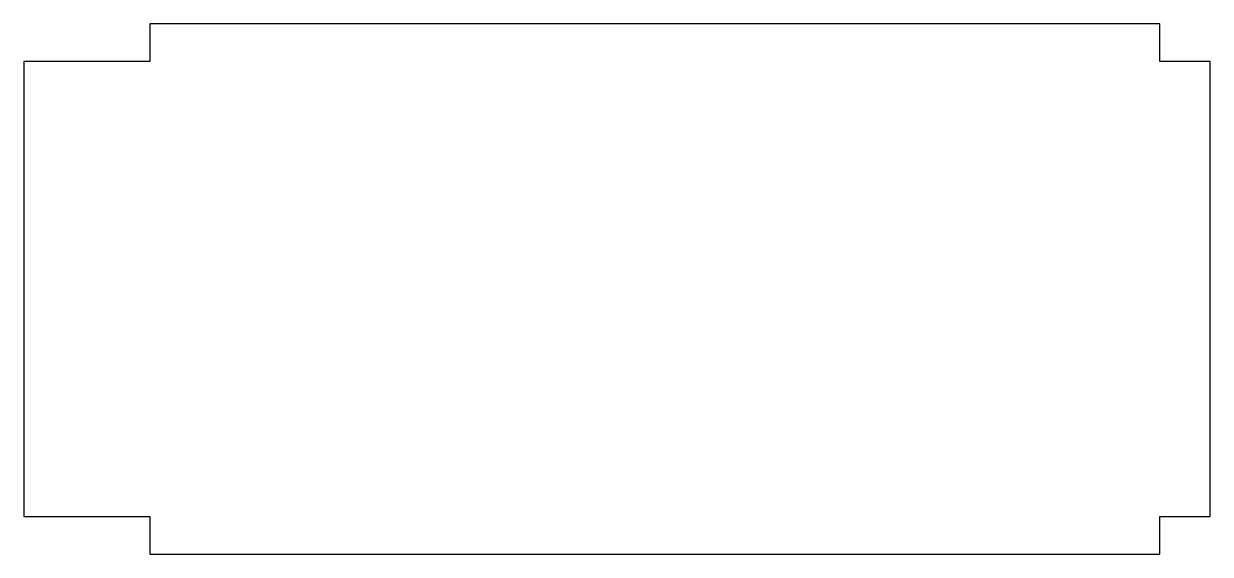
# Model space of a CAD drawing. Header units: millimetres. Extents: x -10 to 84, y 0 to 42.
import ezdxf

# ---------------------------------------------------------------- set-up
doc = ezdxf.new("R2010")
doc.units = ezdxf.units.MM

msp = doc.modelspace()

# ---------------------------------------------------------------- linework, layer by layer
msp.add_lwpolyline([(-10, 3), (0, 3), (0, 0), (80, 0), (80, 3), (84, 3), (84, 39), (80, 39), (80, 42), (0, 42), (0, 39), (-10, 39)], close=True)

doc.saveas('drawing.dxf')
